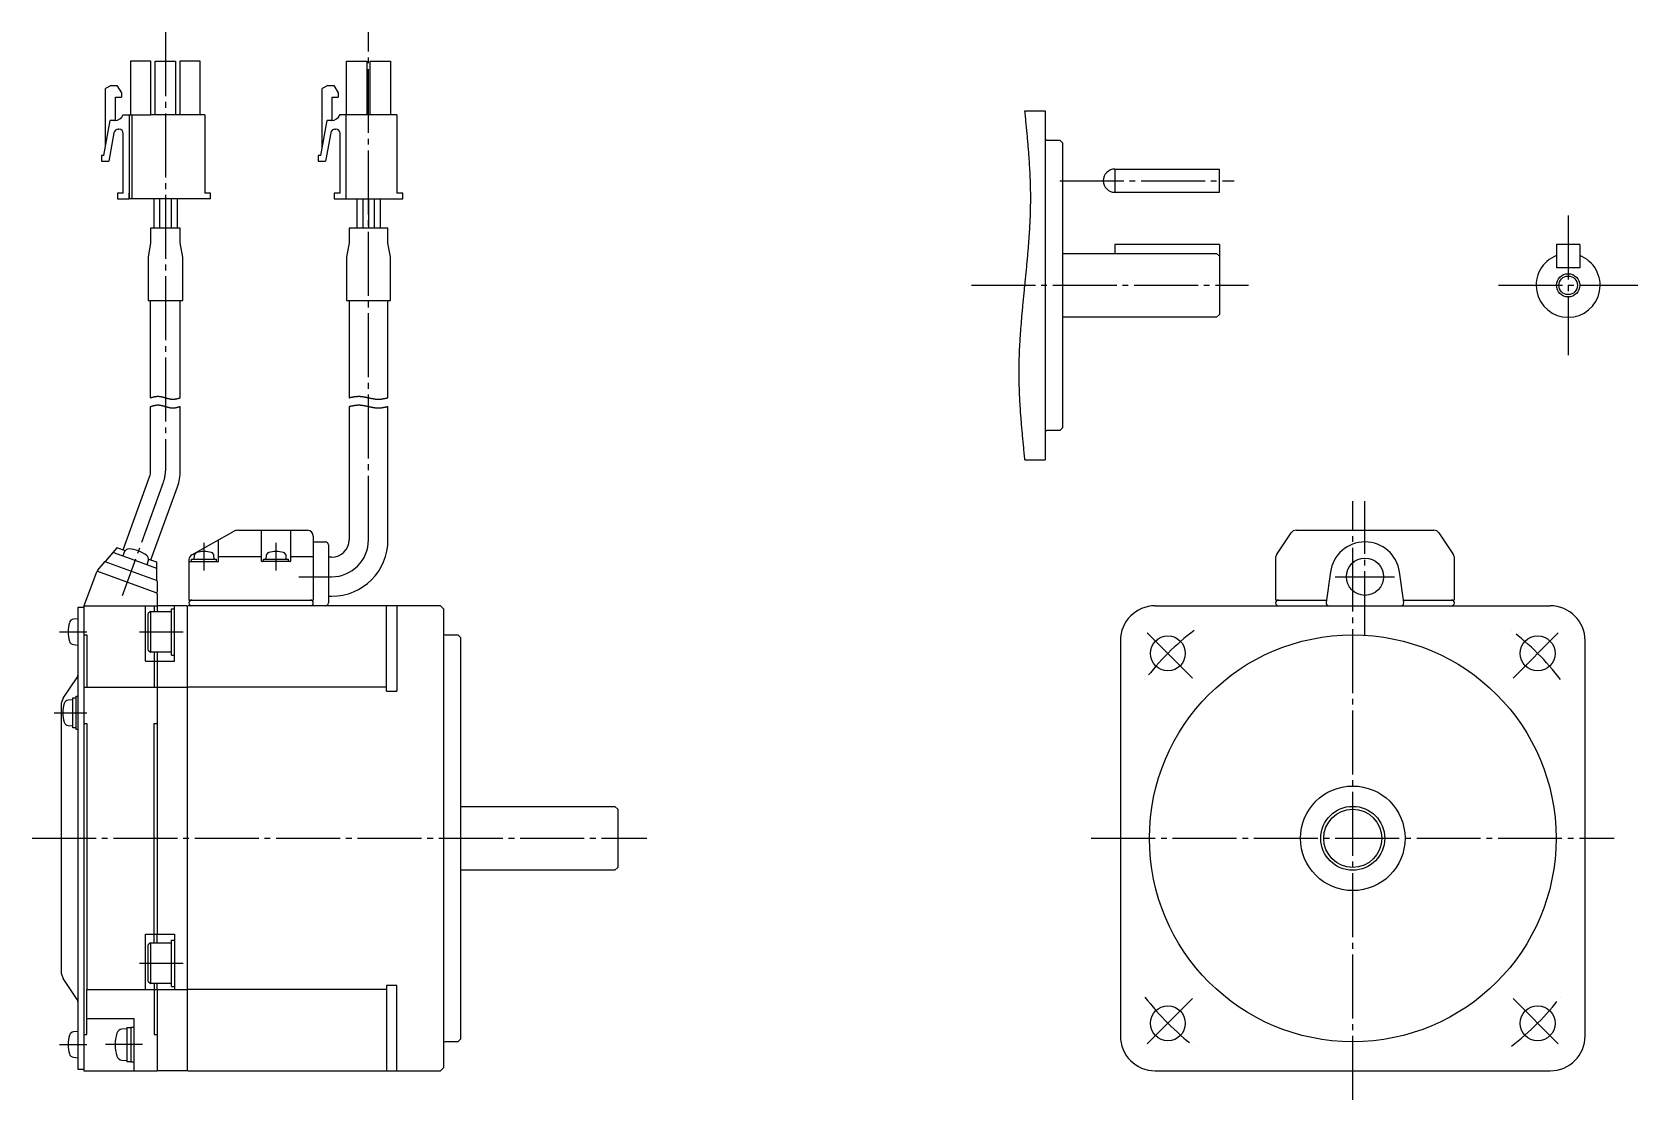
# Model space of a CAD drawing. Extents: x -232 to 226, y -175 to 119.
# Drawn here: x -50.3 to 226.1, y -65 to 118.7 of the extents above; entities that cross this region are included whole.
import ezdxf

# ---------------------------------------------------------------- set-up
doc = ezdxf.new("R2010")
doc.units = 0
doc.linetypes.add('DASH_CENTER', pattern=[14, 11, -1, 1, -1])
doc.layers.get('0').update_dxf_attribs({"linetype": 'CONTINUOUS'})

msp = doc.modelspace()

# ---------------------------------------------------------------- linework, layer by layer
at = {"color": 1, "linetype": 'DASH_CENTER'}
for p, q in [((-27.35, 118.7), (-27.35, 43.24)), ((7.6, 31.35), (7.6, 118.7)), ((126.57, 93.14), (156.57, 93.14)), ((214.07, 87.14), (214.07, 63.14)), ((111.37, 75.14), (159.07, 75.14)), ((202.07, 75.14), (226.07, 75.14)), ((-27.73, 41.21), (-34.82, 21.73)), ((177, -65), (177, 38)), ((179.1, 14.94), (179.1, 38)), ((-20.7, 26.1), (-20.7, 30.85)), ((-8.3, 26.1), (-8.3, 30.85)), ((-4.4, 25), (1.25, 25)), ((174, 25), (184.2, 25)), ((-45.6, 15.5), (-40.9, 15.5)), ((-31.8, 15.5), (-24.3, 15.5)), ((149.42, 7.58), (140.94, 16.06)), ((204.58, 7.58), (213.06, 16.06)), ((-46.5, 1.58), (-40.9, 1.58)), ((-50.3, -20), (55.5, -20)), ((132, -20), (222, -20)), ((-31.8, -41.5), (-24.3, -41.5)), ((149.42, -47.58), (140.94, -56.06)), ((204.58, -47.58), (213.06, -56.06)), ((-45.6, -55.5), (-40.9, -55.5)), ((-31.3, -55.5), (-37.68, -55.5))]:
    msp.add_line(p, q, dxfattribs=at)
at = {"color": 7, "linetype": 'CONTINUOUS'}
for p, q in [((-33.35, 113.7), (-33.35, 104.5)), ((-29.85, 113.7), (-33.35, 113.7)), ((-29.85, 104.5), (-29.85, 113.7)), ((-29.1, 113.7), (-25.6, 113.7)), ((-29.1, 104.5), (-29.1, 113.7)), ((-25.6, 113.7), (-25.6, 104.5)), ((-21.35, 113.7), (-24.85, 113.7)), ((-24.85, 113.7), (-24.85, 104.5)), ((-21.35, 104.5), (-21.35, 113.7)), ((3.82, 113.7), (7.32, 113.7)), ((3.82, 104.5), (3.82, 113.7)), ((7.32, 113.7), (7.32, 104.5)), ((7.87, 113.7), (11.37, 113.7)), ((7.87, 104.5), (7.87, 113.7)), ((11.37, 113.7), (11.37, 104.5)), ((-36.69, 109.5), (-37.69, 109)), ((-37.69, 98.88), (-37.69, 109)), ((-36.69, 109.5), (-35.69, 109.5)), ((-35.69, 109.5), (-34.94, 108.25)), ((-34.94, 108.25), (-34.94, 107.5)), ((0.62, 109.5), (-0.38, 109)), ((-0.38, 98.88), (-0.38, 109)), ((0.62, 109.5), (1.62, 109.5)), ((1.62, 109.5), (2.37, 108.25)), ((2.37, 108.25), (2.37, 107.5)), ((-35.94, 107.5), (-34.94, 107.5)), ((-35.94, 103.5), (-35.94, 107.5)), ((1.37, 103.5), (1.37, 107.5)), ((1.37, 107.5), (2.37, 107.5)), ((120.57, 105.14), (124.07, 105.14)), ((124.07, 105.14), (124.07, 45.14)), ((-37.94, 97.5), (-36.85, 103.5)), ((-36.1, 103.5), (-36.85, 103.5)), ((-34.6, 104.5), (-31.1, 104.5)), ((-33.6, 104.5), (-33.6, 90)), ((-33.1, 90), (-33.1, 104.5)), ((-31.1, 104.5), (-29.85, 104.5)), ((-29.1, 104.5), (-29.85, 104.5)), ((-25.6, 104.5), (-29.1, 104.5)), ((-20.6, 104.5), (-25.6, 104.5)), ((-20.6, 104.5), (-20.6, 91)), ((-0.63, 97.5), (0.46, 103.5)), ((1.2, 103.5), (0.46, 103.5)), ((12.5, 104.5), (2.7, 104.5)), ((3.7, 104.5), (3.7, 90)), ((12.5, 104.5), (12.5, 91)), ((-36.21, 101.38), (-37.1, 96.5)), ((-35.48, 102), (-35.35, 102)), ((-34.6, 91), (-34.6, 101.25)), ((1.09, 101.38), (0.2, 96.5)), ((1.83, 102), (1.95, 102)), ((2.7, 91), (2.7, 101.25)), ((124.37, 100.14), (126.57, 100.14)), ((126.57, 100.14), (127.07, 99.64)), ((127.07, 99.64), (127.07, 50.64)), ((-38.35, 97.5), (-38.35, 96.5)), ((-37.94, 97.5), (-38.35, 97.5)), ((-0.63, 97.5), (-1.05, 97.5)), ((-1.05, 97.5), (-1.05, 96.5)), ((-38.35, 96.5), (-37.1, 96.5)), ((-1.05, 96.5), (0.2, 96.5)), ((136.07, 95.14), (154.07, 95.14)), ((136.07, 95.14), (136.07, 91.14)), ((154.07, 91.14), (154.07, 95.14)), ((-34.6, 91), (-35.6, 91)), ((-35.6, 91), (-35.6, 90)), ((-35.6, 90), (-34.9, 90)), ((-34.9, 90), (-33.6, 90)), ((-33.6, 90), (-33.6, 91)), ((-19.6, 90), (-33.6, 90)), ((-33.6, 90), (-33.6, 90)), ((-29.35, 90), (-29.35, 85)), ((-28.35, 90), (-28.35, 85)), ((-27.35, 90), (-27.35, 85)), ((-26.35, 90), (-26.35, 85)), ((-25.35, 90), (-25.35, 85)), ((-19.6, 91), (-20.6, 91)), ((-19.6, 90), (-19.6, 91)), ((2.7, 91), (1.7, 91)), ((1.7, 91), (1.7, 90)), ((1.7, 90), (13.5, 90)), ((5.6, 90), (5.6, 85)), ((6.6, 90), (6.6, 85)), ((7.6, 90), (7.6, 85)), ((8.6, 90), (8.6, 85)), ((9.6, 90), (9.6, 85)), ((13.5, 91), (12.5, 91)), ((13.5, 90), (13.5, 91)), ((136.07, 91.14), (154.07, 91.14)), ((-29.9, 85), (-29.9, 82.43)), ((-24.8, 85), (-29.9, 85)), ((-24.8, 82.43), (-24.8, 85)), ((4.25, 85), (4.25, 82.43)), ((10.95, 85), (4.25, 85)), ((10.95, 82.43), (10.95, 85)), ((-29.9, 82.43), (-30.35, 80)), ((-24.35, 80), (-24.8, 82.43)), ((4.25, 82.43), (3.8, 80)), ((11.4, 80), (10.95, 82.43)), ((127.07, 80.64), (153.57, 80.64)), ((136.07, 82.14), (136.07, 80.64)), ((154.07, 82.14), (136.07, 82.14)), ((153.57, 80.64), (154.07, 80.14)), ((154.07, 82.14), (154.07, 70.14)), ((212.07, 82.14), (212.07, 78.14)), ((216.07, 82.14), (212.07, 82.14)), ((216.07, 82.14), (216.07, 78.14)), ((-30.35, 80), (-30.35, 72.5)), ((-24.35, 72.5), (-24.35, 80)), ((3.8, 80), (3.8, 72.5)), ((11.4, 72.5), (11.4, 80)), ((216.07, 78.14), (212.07, 78.14)), ((-30.35, 72.5), (-24.35, 72.5)), ((-29.9, 55.8), (-29.9, 72.5)), ((-24.8, 55.8), (-24.8, 72.5)), ((3.8, 72.5), (11.4, 72.5)), ((4.25, 72.5), (4.25, 55.8)), ((10.95, 55.8), (10.95, 72.5)), ((153.57, 69.64), (127.07, 69.64)), ((154.07, 70.14), (153.57, 69.64)), ((-29.9, 43.24), (-29.9, 54.3)), ((-24.8, 43.24), (-24.8, 54.3)), ((4.25, 54.3), (4.25, 31.35)), ((10.95, 31.35), (10.95, 54.3)), ((126.57, 50.14), (124.37, 50.14)), ((127.07, 50.64), (126.57, 50.14)), ((120.57, 45.14), (124.07, 45.14)), ((-34.65, 29.65), (-30.08, 42.21)), ((-29.86, 27.91), (-25.29, 40.47)), ((-22.79, 28.79), (-15.76, 32.74)), ((-18.2, 27.7), (-18.2, 31.37)), ((-14.78, 33), (-2.9, 33)), ((-10.8, 27.7), (-10.8, 33)), ((-5.8, 33), (-5.8, 27.7)), ((-1.9, 32), (-1.9, 21)), ((-1.8, 31), (0.2, 31)), ((0.7, 30.5), (0.7, 20.5)), ((163.87, 28.75), (166.4, 32.56)), ((167.24, 33), (190.97, 33)), ((191.8, 32.56), (194.33, 28.75)), ((-36.42, 29.16), (-37.66, 27.69)), ((-35.73, 29.97), (-36.42, 29.16)), ((-36.31, 29.19), (-32.6, 27.84)), ((-35.62, 30), (-34.26, 29.51)), ((-34.38, 29.32), (-34.71, 28.61)), ((-32.6, 27.84), (-28.89, 26.49)), ((-30.49, 27.07), (-30.28, 27.83)), ((-30.26, 28.05), (-28.89, 27.56)), ((-23.3, 27.92), (-23.3, 21)), ((-22.85, 28.05), (-18.55, 28.05)), ((-22.85, 27.6), (-22.85, 28.05)), ((-22.4, 28.64), (-22.45, 28.05)), ((-18.95, 28.05), (-19, 28.64)), ((-18.55, 27.6), (-18.55, 28.05)), ((-18.2, 28.5), (-10.8, 28.5)), ((-10.45, 27.6), (-10.45, 28.05)), ((-10.45, 28.05), (-6.15, 28.05)), ((-10, 28.64), (-10.05, 28.05)), ((-6.55, 28.05), (-6.6, 28.64)), ((-6.15, 27.6), (-6.15, 28.05)), ((-5.8, 28.5), (-1.9, 28.5)), ((1.25, 28.35), (0.7, 28.35)), ((163.7, 28.2), (163.7, 27.6)), ((194.5, 27.6), (194.5, 28.2)), ((-39.2, 25.77), (-41.4, 20)), ((-39.04, 26.07), (-37.81, 27.54)), ((-28.93, 22.25), (-39, 25.91)), ((-28.87, 24.35), (-37.7, 27.57)), ((-28.83, 26.4), (-28.83, 27.46)), ((-28.82, 24.48), (-28.83, 26.4)), ((-23.3, 27.6), (-18.3, 27.6)), ((-5.9, 27.6), (-10.7, 27.6)), ((163.7, 27.6), (163.7, 21.1)), ((173.16, 25.82), (172.43, 20.57)), ((185.77, 20.57), (185.04, 25.82)), ((194.5, 21.1), (194.5, 27.6)), ((-28.8, 24.26), (-28.8, 22.34)), ((-42.4, 19.75), (-41.4, 19.75)), ((-42.4, -20), (-42.4, 19.75)), ((-41.4, 20), (-28.8, 20)), ((-41.4, 20), (-41.4, -60)), ((-30.8, 10.5), (-30.8, 20)), ((-29.3, 20), (-29.3, 19)), ((-28.8, 22.06), (-28.8, 19)), ((-23.7, 20), (-28.8, 20)), ((-26.3, 11.5), (-26.3, 19.5)), ((-26.3, 19.5), (-25.8, 19.5)), ((-25.8, 10.5), (-25.8, 20)), ((-23.7, 20), (-23.6, 19.9)), ((-23.6, 19.9), (-23.5, 20)), ((-23.6, 19.9), (-23.6, -59.9)), ((20, 20), (-23.5, 20)), ((-23.3, 21), (-1.9, 21)), ((0.7, 21.65), (1.25, 21.65)), ((10.7, 5.32), (10.7, 20)), ((12.5, 20), (12.5, 5.32)), ((20.5, 19.5), (20, 20)), ((20.5, 19.5), (20.5, -59.5)), ((143, 20), (211, 20)), ((163.8, 21), (172.49, 21)), ((185.71, 21), (194.4, 21)), ((-42.4, 17.75), (-43.18, 17.68)), ((-29.95, 19), (-30.3, 18.65)), ((-30.3, 12.35), (-30.3, 18.65)), ((-29.95, 19), (-29.95, 12)), ((-29.95, 19), (-26.3, 19)), ((-41.4, 15), (-40.9, 15)), ((-40.9, 15), (-40.9, 6)), ((20.8, 15), (23, 15)), ((23, 15), (23.5, 14.5)), ((23.5, -20), (23.5, 14.5)), ((137, 14), (137, -54)), ((217, -54), (217, 14)), ((-43.18, 13.32), (-42.4, 13.25)), ((-30.3, 12.35), (-29.95, 12)), ((-26.3, 12), (-29.95, 12)), ((-29.3, 12), (-29.3, 6)), ((-28.8, 12), (-28.8, -36.5)), ((-26.3, 11.5), (-25.8, 11.5)), ((-30.8, 10.5), (-25.8, 10.5)), ((-44.93, 4.09), (-42.57, 7.65)), ((-41.4, 6), (-28.8, 6)), ((-28.8, 6), (-23.6, 6)), ((10.7, 6), (-23.6, 6)), ((-45.3, 2.88), (-45.3, -20)), ((-43.3, 3.83), (-44.08, 3.77)), ((-43.3, -1.02), (-43.3, 4.18)), ((-43.3, 4.18), (-42.7, 4.18)), ((-42.7, -1.27), (-42.7, 4.43)), ((-42.7, 4.43), (-42.4, 4.43)), ((10.7, 5.32), (12.5, 5.32)), ((-44.08, -0.6), (-43.3, -0.67)), ((-42.7, -1.02), (-43.3, -1.02)), ((-42.4, -1.27), (-42.7, -1.27)), ((-41.4, -0.25), (-40.9, -0.25)), ((-40.9, -0.25), (-40.9, -46)), ((-29.3, -38), (-29.3, -0.25)), ((-29.3, -0.25), (-28.8, -0.25)), ((23.5, -14.5), (50, -14.5)), ((50, -14.5), (50.5, -15)), ((50.5, -15), (50.5, -25)), ((-45.3, -20), (-45.3, -42.88)), ((-42.4, -59.75), (-42.4, -20)), ((23.5, -54.5), (23.5, -20)), ((50, -25.5), (23.5, -25.5)), ((50.5, -25), (50, -25.5)), ((-30.8, -36.5), (-28.8, -36.5)), ((-30.8, -46), (-30.8, -36.5)), ((-29.95, -38), (-30.3, -38.35)), ((-30.3, -44.65), (-30.3, -38.35)), ((-29.95, -38), (-29.95, -45)), ((-29.95, -38), (-26.3, -38)), ((-28.8, -38), (-28.8, -36.5)), ((-28.8, -36.5), (-25.8, -36.5)), ((-26.3, -37.5), (-25.8, -37.5)), ((-26.3, -45.5), (-26.3, -37.5)), ((-25.8, -36.5), (-25.8, -46)), ((-42.57, -47.71), (-44.93, -44.09)), ((-40.9, -46), (-28.8, -46)), ((-40.9, -53.75), (-40.9, -46)), ((-30.3, -44.65), (-29.95, -45)), ((-26.3, -45), (-29.95, -45)), ((-29.3, -45), (-29.3, -53.75)), ((-28.8, -46), (-28.8, -45)), ((-28.8, -46), (-28.8, -60)), ((-28.8, -46), (-23.6, -46)), ((-26.3, -45.5), (-25.8, -45.5)), ((10.7, -46), (-23.6, -46)), ((10.7, -45.32), (10.7, -60)), ((12.5, -45.32), (10.7, -45.32)), ((12.5, -60), (12.5, -45.32)), ((-40.9, -51), (-32.8, -51)), ((-33.3, -52.5), (-33.3, -58.5)), ((-33.3, -52.5), (-32.8, -52.5)), ((-32.8, -51), (-32.8, -60)), ((-42.4, -53.25), (-43.18, -53.32)), ((-41.4, -53.75), (-40.9, -53.75)), ((-34, -52.75), (-34.85, -52.82)), ((-34, -52.55), (-33.3, -52.55)), ((-34, -52.55), (-34, -58.45)), ((-29.3, -53.75), (-28.8, -53.75)), ((23, -55), (20.8, -55)), ((23.5, -54.5), (23, -55)), ((-43.18, -57.68), (-42.4, -57.75)), ((-41.4, -59.75), (-42.4, -59.75)), ((-41.4, -60), (-28.8, -60)), ((-34.85, -58.18), (-34, -58.25)), ((-33.3, -58.45), (-34, -58.45)), ((-32.8, -58.5), (-33.3, -58.5)), ((-23.7, -60), (-28.8, -60)), ((-23.6, -59.9), (-23.7, -60)), ((-23.5, -60), (-23.6, -59.9)), ((-23.5, -60), (20, -60)), ((20, -60), (20.5, -59.5)), ((143, -60), (211, -60))]:
    msp.add_line(p, q, dxfattribs=at)
at = {"color": 2}
for points in [[(120.57, 45.14, 0), (120.55, 45.41, 0), (120.52, 45.67, 0), (120.49, 45.94, 0), (120.47, 46.21, 0), (120.44, 46.48, 0), (120.41, 46.75, 0), (120.39, 47.02, 0), (120.36, 47.29, 0), (120.33, 47.56, 0), (120.31, 47.83, 0), (120.28, 48.1, 0), (120.25, 48.37, 0), (120.23, 48.63, 0), (120.2, 48.9, 0), (120.18, 49.17, 0), (120.15, 49.44, 0), (120.13, 49.71, 0), (120.11, 49.98, 0), (120.08, 50.25, 0), (120.06, 50.52, 0), (120.03, 50.79, 0), (120.01, 51.06, 0), (119.99, 51.33, 0), (119.97, 51.59, 0), (119.95, 51.86, 0), (119.92, 52.13, 0), (119.9, 52.4, 0), (119.88, 52.67, 0), (119.86, 52.94, 0), (119.84, 53.21, 0), (119.83, 53.48, 0), (119.81, 53.75, 0), (119.79, 54.02, 0), (119.77, 54.28, 0), (119.75, 54.55, 0), (119.74, 54.82, 0), (119.72, 55.09, 0), (119.71, 55.36, 0), (119.69, 55.63, 0), (119.68, 55.9, 0), (119.67, 56.17, 0), (119.66, 56.44, 0), (119.65, 56.71, 0), (119.64, 56.98, 0), (119.62, 57.24, 0), (119.62, 57.51, 0), (119.61, 57.78, 0), (119.6, 58.05, 0), (119.59, 58.32, 0), (119.59, 58.59, 0), (119.58, 58.86, 0), (119.58, 59.13, 0), (119.58, 59.4, 0), (119.58, 59.67, 0), (119.57, 59.94, 0), (119.57, 60.2, 0), (119.57, 60.47, 0), (119.58, 60.74, 0), (119.58, 61.01, 0), (119.58, 61.28, 0), (119.59, 61.55, 0), (119.59, 61.82, 0), (119.6, 62.09, 0), (119.6, 62.36, 0), (119.61, 62.63, 0), (119.62, 62.89, 0), (119.63, 63.16, 0), (119.64, 63.43, 0), (119.65, 63.7, 0), (119.66, 63.97, 0), (119.67, 64.24, 0), (119.69, 64.51, 0), (119.7, 64.78, 0), (119.72, 65.05, 0), (119.73, 65.32, 0), (119.75, 65.59, 0), (119.76, 65.85, 0), (119.78, 66.12, 0), (119.8, 66.39, 0), (119.82, 66.66, 0), (119.83, 66.93, 0), (119.85, 67.2, 0), (119.87, 67.47, 0), (119.89, 67.74, 0), (119.91, 68.01, 0), (119.94, 68.28, 0), (119.96, 68.54, 0), (119.98, 68.81, 0), (120, 69.08, 0), (120.02, 69.35, 0), (120.05, 69.62, 0), (120.07, 69.89, 0), (120.09, 70.16, 0), (120.12, 70.43, 0), (120.14, 70.7, 0), (120.17, 70.97, 0), (120.19, 71.24, 0), (120.22, 71.5, 0), (120.24, 71.77, 0), (120.27, 72.04, 0), (120.29, 72.31, 0), (120.32, 72.58, 0), (120.35, 72.85, 0), (120.37, 73.12, 0), (120.4, 73.39, 0), (120.43, 73.66, 0), (120.45, 73.93, 0), (120.48, 74.2, 0), (120.51, 74.46, 0), (120.53, 74.73, 0), (120.56, 75, 0), (120.59, 75.27, 0), (120.61, 75.54, 0), (120.64, 75.81, 0), (120.67, 76.08, 0), (120.69, 76.35, 0), (120.72, 76.62, 0), (120.75, 76.89, 0), (120.77, 77.15, 0), (120.8, 77.42, 0), (120.83, 77.69, 0), (120.85, 77.96, 0), (120.88, 78.23, 0), (120.9, 78.5, 0), (120.93, 78.77, 0), (120.95, 79.04, 0), (120.98, 79.31, 0), (121, 79.58, 0), (121.03, 79.85, 0), (121.05, 80.11, 0), (121.08, 80.38, 0), (121.1, 80.65, 0), (121.12, 80.92, 0), (121.15, 81.19, 0), (121.17, 81.46, 0), (121.19, 81.73, 0), (121.21, 82, 0), (121.23, 82.27, 0), (121.25, 82.54, 0), (121.27, 82.81, 0), (121.29, 83.07, 0), (121.31, 83.34, 0), (121.33, 83.61, 0), (121.35, 83.88, 0), (121.37, 84.15, 0), (121.38, 84.42, 0), (121.4, 84.69, 0), (121.42, 84.96, 0), (121.43, 85.23, 0), (121.44, 85.5, 0), (121.46, 85.76, 0), (121.47, 86.03, 0), (121.48, 86.3, 0), (121.5, 86.57, 0), (121.51, 86.84, 0), (121.52, 87.11, 0), (121.53, 87.38, 0), (121.53, 87.65, 0), (121.54, 87.92, 0), (121.55, 88.19, 0), (121.56, 88.46, 0), (121.56, 88.72, 0), (121.56, 88.99, 0), (121.57, 89.26, 0), (121.57, 89.53, 0), (121.57, 89.8, 0), (121.57, 90.07, 0), (121.57, 90.34, 0), (121.57, 90.61, 0), (121.57, 90.88, 0), (121.57, 91.15, 0), (121.56, 91.41, 0), (121.56, 91.68, 0), (121.55, 91.95, 0), (121.55, 92.22, 0), (121.54, 92.49, 0), (121.53, 92.76, 0), (121.52, 93.03, 0), (121.51, 93.3, 0), (121.5, 93.57, 0), (121.49, 93.84, 0), (121.48, 94.11, 0), (121.47, 94.37, 0), (121.45, 94.64, 0), (121.44, 94.91, 0), (121.42, 95.18, 0), (121.41, 95.45, 0), (121.39, 95.72, 0), (121.38, 95.99, 0), (121.36, 96.26, 0), (121.34, 96.53, 0), (121.32, 96.8, 0), (121.3, 97.07, 0), (121.28, 97.33, 0), (121.26, 97.6, 0), (121.24, 97.87, 0), (121.22, 98.14, 0), (121.2, 98.41, 0), (121.18, 98.68, 0), (121.16, 98.95, 0), (121.13, 99.22, 0), (121.11, 99.49, 0), (121.09, 99.76, 0), (121.06, 100.03, 0), (121.04, 100.29, 0), (121.02, 100.56, 0), (120.99, 100.83, 0), (120.97, 101.1, 0), (120.94, 101.37, 0), (120.92, 101.64, 0), (120.89, 101.91, 0), (120.86, 102.18, 0), (120.84, 102.45, 0), (120.81, 102.72, 0), (120.79, 102.98, 0), (120.76, 103.25, 0), (120.73, 103.52, 0), (120.71, 103.79, 0), (120.68, 104.06, 0), (120.65, 104.33, 0), (120.63, 104.6, 0), (120.6, 104.87, 0), (120.57, 105.14, 0)], [(-29.9, 55.8, 0), (-29.88, 55.81, 0), (-29.86, 55.81, 0), (-29.83, 55.82, 0), (-29.81, 55.83, 0), (-29.79, 55.83, 0), (-29.77, 55.84, 0), (-29.74, 55.85, 0), (-29.72, 55.85, 0), (-29.7, 55.86, 0), (-29.67, 55.87, 0), (-29.65, 55.87, 0), (-29.63, 55.88, 0), (-29.61, 55.89, 0), (-29.58, 55.89, 0), (-29.56, 55.9, 0), (-29.54, 55.91, 0), (-29.51, 55.91, 0), (-29.49, 55.92, 0), (-29.47, 55.92, 0), (-29.45, 55.93, 0), (-29.42, 55.94, 0), (-29.4, 55.94, 0), (-29.38, 55.95, 0), (-29.35, 55.95, 0), (-29.33, 55.96, 0), (-29.31, 55.96, 0), (-29.29, 55.97, 0), (-29.26, 55.98, 0), (-29.24, 55.98, 0), (-29.22, 55.98, 0), (-29.19, 55.99, 0), (-29.17, 55.99, 0), (-29.15, 56, 0), (-29.13, 56, 0), (-29.1, 56.01, 0), (-29.08, 56.01, 0), (-29.06, 56.01, 0), (-29.03, 56.02, 0), (-29.01, 56.02, 0), (-28.99, 56.03, 0), (-28.97, 56.03, 0), (-28.94, 56.03, 0), (-28.92, 56.03, 0), (-28.9, 56.04, 0), (-28.87, 56.04, 0), (-28.85, 56.04, 0), (-28.83, 56.04, 0), (-28.81, 56.04, 0), (-28.78, 56.05, 0), (-28.76, 56.05, 0), (-28.74, 56.05, 0), (-28.71, 56.05, 0), (-28.69, 56.05, 0), (-28.67, 56.05, 0), (-28.65, 56.05, 0), (-28.62, 56.05, 0), (-28.6, 56.05, 0), (-28.58, 56.05, 0), (-28.55, 56.05, 0), (-28.53, 56.05, 0), (-28.51, 56.05, 0), (-28.49, 56.05, 0), (-28.46, 56.04, 0), (-28.44, 56.04, 0), (-28.42, 56.04, 0), (-28.39, 56.04, 0), (-28.37, 56.03, 0), (-28.35, 56.03, 0), (-28.33, 56.03, 0), (-28.3, 56.03, 0), (-28.28, 56.02, 0), (-28.26, 56.02, 0), (-28.23, 56.02, 0), (-28.21, 56.01, 0), (-28.19, 56.01, 0), (-28.17, 56.01, 0), (-28.14, 56, 0), (-28.12, 56, 0), (-28.1, 55.99, 0), (-28.07, 55.99, 0), (-28.05, 55.98, 0), (-28.03, 55.98, 0), (-28.01, 55.97, 0), (-27.98, 55.97, 0), (-27.96, 55.96, 0), (-27.94, 55.96, 0), (-27.91, 55.95, 0), (-27.89, 55.95, 0), (-27.87, 55.94, 0), (-27.84, 55.94, 0), (-27.82, 55.93, 0), (-27.8, 55.92, 0), (-27.78, 55.92, 0), (-27.75, 55.91, 0), (-27.73, 55.91, 0), (-27.71, 55.9, 0), (-27.68, 55.89, 0), (-27.66, 55.89, 0), (-27.64, 55.88, 0), (-27.62, 55.88, 0), (-27.59, 55.87, 0), (-27.57, 55.86, 0), (-27.55, 55.86, 0), (-27.52, 55.85, 0), (-27.5, 55.84, 0), (-27.48, 55.84, 0), (-27.46, 55.83, 0), (-27.43, 55.82, 0), (-27.41, 55.82, 0), (-27.39, 55.81, 0), (-27.36, 55.8, 0), (-27.34, 55.8, 0), (-27.32, 55.79, 0), (-27.29, 55.78, 0), (-27.27, 55.78, 0), (-27.25, 55.77, 0), (-27.23, 55.76, 0), (-27.2, 55.76, 0), (-27.18, 55.75, 0), (-27.16, 55.74, 0), (-27.13, 55.74, 0), (-27.11, 55.73, 0), (-27.09, 55.72, 0), (-27.07, 55.72, 0), (-27.04, 55.71, 0), (-27.02, 55.71, 0), (-27, 55.7, 0), (-26.97, 55.69, 0), (-26.95, 55.69, 0), (-26.93, 55.68, 0), (-26.9, 55.68, 0), (-26.88, 55.67, 0), (-26.86, 55.66, 0), (-26.84, 55.66, 0), (-26.81, 55.65, 0), (-26.79, 55.65, 0), (-26.77, 55.64, 0), (-26.74, 55.64, 0), (-26.72, 55.63, 0), (-26.7, 55.63, 0), (-26.68, 55.62, 0), (-26.65, 55.62, 0), (-26.63, 55.61, 0), (-26.61, 55.61, 0), (-26.58, 55.6, 0), (-26.56, 55.6, 0), (-26.54, 55.6, 0), (-26.52, 55.59, 0), (-26.49, 55.59, 0), (-26.47, 55.58, 0), (-26.45, 55.58, 0), (-26.42, 55.58, 0), (-26.4, 55.57, 0), (-26.38, 55.57, 0), (-26.36, 55.57, 0), (-26.33, 55.57, 0), (-26.31, 55.56, 0), (-26.29, 55.56, 0), (-26.26, 55.56, 0), (-26.24, 55.56, 0), (-26.22, 55.56, 0), (-26.19, 55.55, 0), (-26.17, 55.55, 0), (-26.15, 55.55, 0), (-26.13, 55.55, 0), (-26.1, 55.55, 0), (-26.08, 55.55, 0), (-26.06, 55.55, 0), (-26.03, 55.55, 0), (-26.01, 55.55, 0), (-25.99, 55.55, 0), (-25.97, 55.55, 0), (-25.94, 55.55, 0), (-25.92, 55.55, 0), (-25.9, 55.56, 0), (-25.87, 55.56, 0), (-25.85, 55.56, 0), (-25.83, 55.56, 0), (-25.81, 55.56, 0), (-25.78, 55.57, 0), (-25.76, 55.57, 0), (-25.74, 55.57, 0), (-25.71, 55.58, 0), (-25.69, 55.58, 0), (-25.67, 55.58, 0), (-25.65, 55.59, 0), (-25.62, 55.59, 0), (-25.6, 55.59, 0), (-25.58, 55.6, 0), (-25.55, 55.6, 0), (-25.53, 55.61, 0), (-25.51, 55.61, 0), (-25.49, 55.62, 0), (-25.46, 55.62, 0), (-25.44, 55.63, 0), (-25.42, 55.63, 0), (-25.4, 55.64, 0), (-25.37, 55.64, 0), (-25.35, 55.65, 0), (-25.33, 55.65, 0), (-25.3, 55.66, 0), (-25.28, 55.66, 0), (-25.26, 55.67, 0), (-25.24, 55.68, 0), (-25.21, 55.68, 0), (-25.19, 55.69, 0), (-25.17, 55.69, 0), (-25.14, 55.7, 0), (-25.12, 55.71, 0), (-25.1, 55.71, 0), (-25.08, 55.72, 0), (-25.05, 55.73, 0), (-25.03, 55.73, 0), (-25.01, 55.74, 0), (-24.98, 55.75, 0), (-24.96, 55.75, 0), (-24.94, 55.76, 0), (-24.92, 55.77, 0), (-24.89, 55.77, 0), (-24.87, 55.78, 0), (-24.85, 55.79, 0), (-24.82, 55.79, 0), (-24.8, 55.8, 0)], [(4.25, 55.8, 0), (4.28, 55.81, 0), (4.31, 55.81, 0), (4.34, 55.82, 0), (4.37, 55.83, 0), (4.4, 55.83, 0), (4.43, 55.84, 0), (4.46, 55.85, 0), (4.49, 55.85, 0), (4.52, 55.86, 0), (4.55, 55.87, 0), (4.58, 55.87, 0), (4.61, 55.88, 0), (4.64, 55.89, 0), (4.67, 55.89, 0), (4.7, 55.9, 0), (4.73, 55.9, 0), (4.76, 55.91, 0), (4.79, 55.92, 0), (4.82, 55.92, 0), (4.85, 55.93, 0), (4.88, 55.93, 0), (4.91, 55.94, 0), (4.94, 55.95, 0), (4.97, 55.95, 0), (5, 55.96, 0), (5.03, 55.96, 0), (5.06, 55.97, 0), (5.09, 55.97, 0), (5.12, 55.98, 0), (5.15, 55.98, 0), (5.18, 55.99, 0), (5.21, 55.99, 0), (5.24, 56, 0), (5.27, 56, 0), (5.3, 56, 0), (5.33, 56.01, 0), (5.36, 56.01, 0), (5.39, 56.02, 0), (5.42, 56.02, 0), (5.45, 56.02, 0), (5.48, 56.03, 0), (5.51, 56.03, 0), (5.54, 56.03, 0), (5.57, 56.03, 0), (5.6, 56.04, 0), (5.63, 56.04, 0), (5.66, 56.04, 0), (5.69, 56.04, 0), (5.72, 56.04, 0), (5.75, 56.05, 0), (5.78, 56.05, 0), (5.81, 56.05, 0), (5.84, 56.05, 0), (5.87, 56.05, 0), (5.9, 56.05, 0), (5.93, 56.05, 0), (5.96, 56.05, 0), (5.99, 56.05, 0), (6.02, 56.05, 0), (6.05, 56.05, 0), (6.08, 56.05, 0), (6.11, 56.05, 0), (6.14, 56.04, 0), (6.17, 56.04, 0), (6.2, 56.04, 0), (6.23, 56.04, 0), (6.26, 56.04, 0), (6.29, 56.03, 0), (6.32, 56.03, 0), (6.35, 56.03, 0), (6.38, 56.02, 0), (6.41, 56.02, 0), (6.44, 56.02, 0), (6.47, 56.01, 0), (6.5, 56.01, 0), (6.53, 56.01, 0), (6.56, 56, 0), (6.59, 56, 0), (6.62, 55.99, 0), (6.65, 55.99, 0), (6.68, 55.98, 0), (6.71, 55.98, 0), (6.74, 55.98, 0), (6.77, 55.97, 0), (6.8, 55.97, 0), (6.83, 55.96, 0), (6.86, 55.95, 0), (6.89, 55.95, 0), (6.92, 55.94, 0), (6.95, 55.94, 0), (6.98, 55.93, 0), (7.01, 55.93, 0), (7.04, 55.92, 0), (7.07, 55.91, 0), (7.1, 55.91, 0), (7.13, 55.9, 0), (7.16, 55.9, 0), (7.19, 55.89, 0), (7.22, 55.88, 0), (7.25, 55.88, 0), (7.28, 55.87, 0), (7.31, 55.86, 0), (7.34, 55.86, 0), (7.37, 55.85, 0), (7.41, 55.84, 0), (7.44, 55.84, 0), (7.47, 55.83, 0), (7.5, 55.82, 0), (7.53, 55.82, 0), (7.56, 55.81, 0), (7.59, 55.8, 0), (7.62, 55.8, 0), (7.65, 55.79, 0), (7.68, 55.78, 0), (7.71, 55.78, 0), (7.74, 55.77, 0), (7.77, 55.76, 0), (7.8, 55.76, 0), (7.83, 55.75, 0), (7.86, 55.74, 0), (7.89, 55.74, 0), (7.92, 55.73, 0), (7.95, 55.72, 0), (7.98, 55.72, 0), (8.01, 55.71, 0), (8.04, 55.7, 0), (8.07, 55.7, 0), (8.1, 55.69, 0), (8.13, 55.69, 0), (8.16, 55.68, 0), (8.19, 55.67, 0), (8.22, 55.67, 0), (8.25, 55.66, 0), (8.28, 55.66, 0), (8.31, 55.65, 0), (8.34, 55.65, 0), (8.37, 55.64, 0), (8.4, 55.64, 0), (8.43, 55.63, 0), (8.46, 55.63, 0), (8.49, 55.62, 0), (8.52, 55.62, 0), (8.55, 55.61, 0), (8.58, 55.61, 0), (8.61, 55.6, 0), (8.64, 55.6, 0), (8.67, 55.59, 0), (8.7, 55.59, 0), (8.73, 55.59, 0), (8.76, 55.58, 0), (8.79, 55.58, 0), (8.82, 55.58, 0), (8.85, 55.57, 0), (8.88, 55.57, 0), (8.91, 55.57, 0), (8.94, 55.56, 0), (8.97, 55.56, 0), (9, 55.56, 0), (9.03, 55.56, 0), (9.06, 55.56, 0), (9.09, 55.55, 0), (9.12, 55.55, 0), (9.15, 55.55, 0), (9.18, 55.55, 0), (9.21, 55.55, 0), (9.24, 55.55, 0), (9.27, 55.55, 0), (9.3, 55.55, 0), (9.33, 55.55, 0), (9.36, 55.55, 0), (9.39, 55.55, 0), (9.42, 55.55, 0), (9.45, 55.55, 0), (9.48, 55.56, 0), (9.51, 55.56, 0), (9.54, 55.56, 0), (9.57, 55.56, 0), (9.6, 55.56, 0), (9.63, 55.57, 0), (9.66, 55.57, 0), (9.69, 55.57, 0), (9.72, 55.57, 0), (9.75, 55.58, 0), (9.78, 55.58, 0), (9.81, 55.58, 0), (9.84, 55.59, 0), (9.87, 55.59, 0), (9.9, 55.6, 0), (9.93, 55.6, 0), (9.96, 55.6, 0), (9.99, 55.61, 0), (10.02, 55.61, 0), (10.05, 55.62, 0), (10.08, 55.62, 0), (10.11, 55.63, 0), (10.14, 55.63, 0), (10.17, 55.64, 0), (10.2, 55.64, 0), (10.23, 55.65, 0), (10.26, 55.65, 0), (10.29, 55.66, 0), (10.32, 55.67, 0), (10.35, 55.67, 0), (10.38, 55.68, 0), (10.41, 55.68, 0), (10.44, 55.69, 0), (10.47, 55.7, 0), (10.5, 55.7, 0), (10.53, 55.71, 0), (10.56, 55.71, 0), (10.59, 55.72, 0), (10.62, 55.73, 0), (10.65, 55.73, 0), (10.68, 55.74, 0), (10.71, 55.75, 0), (10.74, 55.75, 0), (10.77, 55.76, 0), (10.8, 55.77, 0), (10.83, 55.77, 0), (10.86, 55.78, 0), (10.89, 55.79, 0), (10.92, 55.79, 0), (10.95, 55.8, 0)], [(-29.9, 54.3, 0), (-29.88, 54.31, 0), (-29.86, 54.31, 0), (-29.83, 54.32, 0), (-29.81, 54.33, 0), (-29.79, 54.33, 0), (-29.77, 54.34, 0), (-29.74, 54.35, 0), (-29.72, 54.35, 0), (-29.7, 54.36, 0), (-29.67, 54.37, 0), (-29.65, 54.37, 0), (-29.63, 54.38, 0), (-29.61, 54.39, 0), (-29.58, 54.39, 0), (-29.56, 54.4, 0), (-29.54, 54.41, 0), (-29.51, 54.41, 0), (-29.49, 54.42, 0), (-29.47, 54.42, 0), (-29.45, 54.43, 0), (-29.42, 54.44, 0), (-29.4, 54.44, 0), (-29.38, 54.45, 0), (-29.35, 54.45, 0), (-29.33, 54.46, 0), (-29.31, 54.46, 0), (-29.29, 54.47, 0), (-29.26, 54.48, 0), (-29.24, 54.48, 0), (-29.22, 54.48, 0), (-29.19, 54.49, 0), (-29.17, 54.49, 0), (-29.15, 54.5, 0), (-29.13, 54.5, 0), (-29.1, 54.51, 0), (-29.08, 54.51, 0), (-29.06, 54.51, 0), (-29.03, 54.52, 0), (-29.01, 54.52, 0), (-28.99, 54.53, 0), (-28.97, 54.53, 0), (-28.94, 54.53, 0), (-28.92, 54.53, 0), (-28.9, 54.54, 0), (-28.87, 54.54, 0), (-28.85, 54.54, 0), (-28.83, 54.54, 0), (-28.81, 54.54, 0), (-28.78, 54.55, 0), (-28.76, 54.55, 0), (-28.74, 54.55, 0), (-28.71, 54.55, 0), (-28.69, 54.55, 0), (-28.67, 54.55, 0), (-28.65, 54.55, 0), (-28.62, 54.55, 0), (-28.6, 54.55, 0), (-28.58, 54.55, 0), (-28.55, 54.55, 0), (-28.53, 54.55, 0), (-28.51, 54.55, 0), (-28.49, 54.55, 0), (-28.46, 54.54, 0), (-28.44, 54.54, 0), (-28.42, 54.54, 0), (-28.39, 54.54, 0), (-28.37, 54.53, 0), (-28.35, 54.53, 0), (-28.33, 54.53, 0), (-28.3, 54.53, 0), (-28.28, 54.52, 0), (-28.26, 54.52, 0), (-28.23, 54.52, 0), (-28.21, 54.51, 0), (-28.19, 54.51, 0), (-28.17, 54.51, 0), (-28.14, 54.5, 0), (-28.12, 54.5, 0), (-28.1, 54.49, 0), (-28.07, 54.49, 0), (-28.05, 54.48, 0), (-28.03, 54.48, 0), (-28.01, 54.47, 0), (-27.98, 54.47, 0), (-27.96, 54.46, 0), (-27.94, 54.46, 0), (-27.91, 54.45, 0), (-27.89, 54.45, 0), (-27.87, 54.44, 0), (-27.84, 54.44, 0), (-27.82, 54.43, 0), (-27.8, 54.42, 0), (-27.78, 54.42, 0), (-27.75, 54.41, 0), (-27.73, 54.41, 0), (-27.71, 54.4, 0), (-27.68, 54.39, 0), (-27.66, 54.39, 0), (-27.64, 54.38, 0), (-27.62, 54.38, 0), (-27.59, 54.37, 0), (-27.57, 54.36, 0), (-27.55, 54.36, 0), (-27.52, 54.35, 0), (-27.5, 54.34, 0), (-27.48, 54.34, 0), (-27.46, 54.33, 0), (-27.43, 54.32, 0), (-27.41, 54.32, 0), (-27.39, 54.31, 0), (-27.36, 54.3, 0), (-27.34, 54.3, 0), (-27.32, 54.29, 0), (-27.29, 54.28, 0), (-27.27, 54.28, 0), (-27.25, 54.27, 0), (-27.23, 54.26, 0), (-27.2, 54.26, 0), (-27.18, 54.25, 0), (-27.16, 54.24, 0), (-27.13, 54.24, 0), (-27.11, 54.23, 0), (-27.09, 54.22, 0), (-27.07, 54.22, 0), (-27.04, 54.21, 0), (-27.02, 54.21, 0), (-27, 54.2, 0), (-26.97, 54.19, 0), (-26.95, 54.19, 0), (-26.93, 54.18, 0), (-26.9, 54.18, 0), (-26.88, 54.17, 0), (-26.86, 54.16, 0), (-26.84, 54.16, 0), (-26.81, 54.15, 0), (-26.79, 54.15, 0), (-26.77, 54.14, 0), (-26.74, 54.14, 0), (-26.72, 54.13, 0), (-26.7, 54.13, 0), (-26.68, 54.12, 0), (-26.65, 54.12, 0), (-26.63, 54.11, 0), (-26.61, 54.11, 0), (-26.58, 54.1, 0), (-26.56, 54.1, 0), (-26.54, 54.1, 0), (-26.52, 54.09, 0), (-26.49, 54.09, 0), (-26.47, 54.08, 0), (-26.45, 54.08, 0), (-26.42, 54.08, 0), (-26.4, 54.07, 0), (-26.38, 54.07, 0), (-26.36, 54.07, 0), (-26.33, 54.07, 0), (-26.31, 54.06, 0), (-26.29, 54.06, 0), (-26.26, 54.06, 0), (-26.24, 54.06, 0), (-26.22, 54.06, 0), (-26.19, 54.05, 0), (-26.17, 54.05, 0), (-26.15, 54.05, 0), (-26.13, 54.05, 0), (-26.1, 54.05, 0), (-26.08, 54.05, 0), (-26.06, 54.05, 0), (-26.03, 54.05, 0), (-26.01, 54.05, 0), (-25.99, 54.05, 0), (-25.97, 54.05, 0), (-25.94, 54.05, 0), (-25.92, 54.05, 0), (-25.9, 54.06, 0), (-25.87, 54.06, 0), (-25.85, 54.06, 0), (-25.83, 54.06, 0), (-25.81, 54.06, 0), (-25.78, 54.07, 0), (-25.76, 54.07, 0), (-25.74, 54.07, 0), (-25.71, 54.08, 0), (-25.69, 54.08, 0), (-25.67, 54.08, 0), (-25.65, 54.09, 0), (-25.62, 54.09, 0), (-25.6, 54.09, 0), (-25.58, 54.1, 0), (-25.55, 54.1, 0), (-25.53, 54.11, 0), (-25.51, 54.11, 0), (-25.49, 54.12, 0), (-25.46, 54.12, 0), (-25.44, 54.13, 0), (-25.42, 54.13, 0), (-25.4, 54.14, 0), (-25.37, 54.14, 0), (-25.35, 54.15, 0), (-25.33, 54.15, 0), (-25.3, 54.16, 0), (-25.28, 54.16, 0), (-25.26, 54.17, 0), (-25.24, 54.18, 0), (-25.21, 54.18, 0), (-25.19, 54.19, 0), (-25.17, 54.19, 0), (-25.14, 54.2, 0), (-25.12, 54.21, 0), (-25.1, 54.21, 0), (-25.08, 54.22, 0), (-25.05, 54.23, 0), (-25.03, 54.23, 0), (-25.01, 54.24, 0), (-24.98, 54.25, 0), (-24.96, 54.25, 0), (-24.94, 54.26, 0), (-24.92, 54.27, 0), (-24.89, 54.27, 0), (-24.87, 54.28, 0), (-24.85, 54.29, 0), (-24.82, 54.29, 0), (-24.8, 54.3, 0)], [(4.25, 54.3, 0), (4.28, 54.31, 0), (4.31, 54.31, 0), (4.34, 54.32, 0), (4.37, 54.33, 0), (4.4, 54.33, 0), (4.43, 54.34, 0), (4.46, 54.35, 0), (4.49, 54.35, 0), (4.52, 54.36, 0), (4.55, 54.37, 0), (4.58, 54.37, 0), (4.61, 54.38, 0), (4.64, 54.39, 0), (4.67, 54.39, 0), (4.7, 54.4, 0), (4.73, 54.4, 0), (4.76, 54.41, 0), (4.79, 54.42, 0), (4.82, 54.42, 0), (4.85, 54.43, 0), (4.88, 54.43, 0), (4.91, 54.44, 0), (4.94, 54.45, 0), (4.97, 54.45, 0), (5, 54.46, 0), (5.03, 54.46, 0), (5.06, 54.47, 0), (5.09, 54.47, 0), (5.12, 54.48, 0), (5.15, 54.48, 0), (5.18, 54.49, 0), (5.21, 54.49, 0), (5.24, 54.5, 0), (5.27, 54.5, 0), (5.3, 54.5, 0), (5.33, 54.51, 0), (5.36, 54.51, 0), (5.39, 54.52, 0), (5.42, 54.52, 0), (5.45, 54.52, 0), (5.48, 54.53, 0), (5.51, 54.53, 0), (5.54, 54.53, 0), (5.57, 54.53, 0), (5.6, 54.54, 0), (5.63, 54.54, 0), (5.66, 54.54, 0), (5.69, 54.54, 0), (5.72, 54.54, 0), (5.75, 54.55, 0), (5.78, 54.55, 0), (5.81, 54.55, 0), (5.84, 54.55, 0), (5.87, 54.55, 0), (5.9, 54.55, 0), (5.93, 54.55, 0), (5.96, 54.55, 0), (5.99, 54.55, 0), (6.02, 54.55, 0), (6.05, 54.55, 0), (6.08, 54.55, 0), (6.11, 54.55, 0), (6.14, 54.54, 0), (6.17, 54.54, 0), (6.2, 54.54, 0), (6.23, 54.54, 0), (6.26, 54.54, 0), (6.29, 54.53, 0), (6.32, 54.53, 0), (6.35, 54.53, 0), (6.38, 54.52, 0), (6.41, 54.52, 0), (6.44, 54.52, 0), (6.47, 54.51, 0), (6.5, 54.51, 0), (6.53, 54.51, 0), (6.56, 54.5, 0), (6.59, 54.5, 0), (6.62, 54.49, 0), (6.65, 54.49, 0), (6.68, 54.48, 0), (6.71, 54.48, 0), (6.74, 54.48, 0), (6.77, 54.47, 0), (6.8, 54.47, 0), (6.83, 54.46, 0), (6.86, 54.45, 0), (6.89, 54.45, 0), (6.92, 54.44, 0), (6.95, 54.44, 0), (6.98, 54.43, 0), (7.01, 54.43, 0), (7.04, 54.42, 0), (7.07, 54.41, 0), (7.1, 54.41, 0), (7.13, 54.4, 0), (7.16, 54.4, 0), (7.19, 54.39, 0), (7.22, 54.38, 0), (7.25, 54.38, 0), (7.28, 54.37, 0), (7.31, 54.36, 0), (7.34, 54.36, 0), (7.37, 54.35, 0), (7.41, 54.34, 0), (7.44, 54.34, 0), (7.47, 54.33, 0), (7.5, 54.32, 0), (7.53, 54.32, 0), (7.56, 54.31, 0), (7.59, 54.3, 0), (7.62, 54.3, 0), (7.65, 54.29, 0), (7.68, 54.28, 0), (7.71, 54.28, 0), (7.74, 54.27, 0), (7.77, 54.26, 0), (7.8, 54.26, 0), (7.83, 54.25, 0), (7.86, 54.24, 0), (7.89, 54.24, 0), (7.92, 54.23, 0), (7.95, 54.22, 0), (7.98, 54.22, 0), (8.01, 54.21, 0), (8.04, 54.2, 0), (8.07, 54.2, 0), (8.1, 54.19, 0), (8.13, 54.19, 0), (8.16, 54.18, 0), (8.19, 54.17, 0), (8.22, 54.17, 0), (8.25, 54.16, 0), (8.28, 54.16, 0), (8.31, 54.15, 0), (8.34, 54.15, 0), (8.37, 54.14, 0), (8.4, 54.14, 0), (8.43, 54.13, 0), (8.46, 54.13, 0), (8.49, 54.12, 0), (8.52, 54.12, 0), (8.55, 54.11, 0), (8.58, 54.11, 0), (8.61, 54.1, 0), (8.64, 54.1, 0), (8.67, 54.09, 0), (8.7, 54.09, 0), (8.73, 54.09, 0), (8.76, 54.08, 0), (8.79, 54.08, 0), (8.82, 54.08, 0), (8.85, 54.07, 0), (8.88, 54.07, 0), (8.91, 54.07, 0), (8.94, 54.06, 0), (8.97, 54.06, 0), (9, 54.06, 0), (9.03, 54.06, 0), (9.06, 54.06, 0), (9.09, 54.05, 0), (9.12, 54.05, 0), (9.15, 54.05, 0), (9.18, 54.05, 0), (9.21, 54.05, 0), (9.24, 54.05, 0), (9.27, 54.05, 0), (9.3, 54.05, 0), (9.33, 54.05, 0), (9.36, 54.05, 0), (9.39, 54.05, 0), (9.42, 54.05, 0), (9.45, 54.05, 0), (9.48, 54.06, 0), (9.51, 54.06, 0), (9.54, 54.06, 0), (9.57, 54.06, 0), (9.6, 54.06, 0), (9.63, 54.07, 0), (9.66, 54.07, 0), (9.69, 54.07, 0), (9.72, 54.07, 0), (9.75, 54.08, 0), (9.78, 54.08, 0), (9.81, 54.08, 0), (9.84, 54.09, 0), (9.87, 54.09, 0), (9.9, 54.1, 0), (9.93, 54.1, 0), (9.96, 54.1, 0), (9.99, 54.11, 0), (10.02, 54.11, 0), (10.05, 54.12, 0), (10.08, 54.12, 0), (10.11, 54.13, 0), (10.14, 54.13, 0), (10.17, 54.14, 0), (10.2, 54.14, 0), (10.23, 54.15, 0), (10.26, 54.15, 0), (10.29, 54.16, 0), (10.32, 54.17, 0), (10.35, 54.17, 0), (10.38, 54.18, 0), (10.41, 54.18, 0), (10.44, 54.19, 0), (10.47, 54.2, 0), (10.5, 54.2, 0), (10.53, 54.21, 0), (10.56, 54.21, 0), (10.59, 54.22, 0), (10.62, 54.23, 0), (10.65, 54.23, 0), (10.68, 54.24, 0), (10.71, 54.25, 0), (10.74, 54.25, 0), (10.77, 54.26, 0), (10.8, 54.27, 0), (10.83, 54.27, 0), (10.86, 54.28, 0), (10.89, 54.29, 0), (10.92, 54.29, 0), (10.95, 54.3, 0)]]:
    msp.add_polyline3d(points, dxfattribs=at)
at = {"color": 2, "linetype": 'CONTINUOUS'}
msp.add_circle((214.07, 75.14), 2, dxfattribs=at)
at = {"color": 7, "linetype": 'CONTINUOUS'}
for centre, radius in [((214.07, 75.14), 1.6), ((179.1, 25), 3.2), ((177, -20), 35), ((145.18, 11.82), 3), ((208.82, 11.82), 3), ((177, -20), 9), ((145.18, -51.82), 3), ((208.82, -51.82), 3)]:
    msp.add_circle(centre, radius, dxfattribs=at)
for radius in [5.5, 5]:
    msp.add_circle((177, -20), radius)
for centre, radius, start, end in [((-36.05, 105.05), 1.55, 268.1333, 339.2468), ((1.25, 105.05), 1.55, 268.1333, 339.2468), ((-35.48, 101.25), 0.75, 90, 169.6952), ((-35.35, 101.25), 0.75, 0, 90), ((1.83, 101.25), 0.75, 90, 169.6952), ((1.95, 101.25), 0.75, 0, 90), ((124.37, 100.44), 0.3, 180, 270), ((124.37, 49.84), 0.3, 90, 180), ((-32.9, 43.24), 3, 340, 0), ((-32.9, 43.24), 8.1, 340, 0), ((-14.78, 31), 2, 90, 119.3578), ((-2.9, 32), 1, 0, 90), ((-1.8, 30.9), 0.1, 90, 180), ((0.2, 30.5), 0.5, 0, 90), ((1.25, 31.35), 9.7, 270, 0), ((1.25, 31.35), 3, 270, 0), ((167.24, 32), 1, 90, 146.3099), ((179.1, 25), 6, 7.8875, 172.1125), ((190.97, 32), 1, 33.6901, 90), ((-37.58, 27.63), 0.1, 139.8637, 250), ((-36.34, 29.1), 0.1, 70, 139.8637), ((-35.66, 29.91), 0.1, 70, 139.8637), ((-33.66, 28.98), 0.8, 85.4427, 155), ((-34.07, 23.8), 6, 70, 85.4427), ((-34.07, 23.8), 6, 54.5573, 70), ((-31.06, 28.04), 0.8, 345, 54.5573), ((-22.3, 27.92), 1, 119.3578, 180), ((-21.8, 28.59), 0.6, 106.3877, 175), ((-20.7, 24.85), 4.5, 90, 106.3877), ((-20.7, 24.85), 4.5, 73.6123, 90), ((-19.6, 28.59), 0.6, 5, 73.6123), ((-18.3, 27.7), 0.1, 270, 0), ((-10.7, 27.7), 0.1, 180, 270), ((-9.4, 28.59), 0.6, 106.3877, 175), ((-8.3, 24.85), 4.5, 90, 106.3877), ((-8.3, 24.85), 4.5, 73.6123, 90), ((-7.2, 28.59), 0.6, 5, 73.6123), ((-5.9, 27.7), 0.1, 270, 0), ((164.7, 28.2), 1, 146.3099, 180), ((193.5, 28.2), 1, 0, 33.6901), ((-39.02, 25.71), 0.2, 70, 160), ((-38.97, 26.01), 0.1, 140, 250), ((-37.74, 27.48), 0.1, 70, 140), ((-28.93, 27.46), 0.1, 0.1363, 70), ((-28.93, 26.4), 0.1, 0.1363, 70), ((-28.92, 24.48), 0.1, 250, 0.1363), ((-28.9, 22.34), 0.1, 250, 360), ((-29, 22.06), 0.2, 0, 70), ((-28.9, 24.26), 0.1, 0, 70), ((-22.8, 20.5), 0.5, 90, 270), ((-2.4, 20.5), 0.5, 270, 90), ((0.2, 20.5), 0.5, 270, 0), ((143, 14), 6, 90, 180), ((163.8, 21.1), 0.1, 180, 270), ((164.2, 20.5), 0.5, 90, 270), ((172.92, 20.5), 0.5, 172.1125, 270), ((185.28, 20.5), 0.5, 270, 7.8875), ((194, 20.5), 0.5, 270, 90), ((194.4, 21.1), 0.1, 270, 0), ((211, 14), 6, 0, 90), ((-38.1, 15.5), 6, 164.5573, 180), ((-43.11, 16.89), 0.8, 95, 164.5573), ((-38.1, 15.5), 6, 180, 195.4427), ((-43.11, 14.12), 0.8, 195.4427, 265), ((20.8, 15.3), 0.3, 180, 270), ((-43.4, 8.2), 1, 326.3649, 0), ((-43.1, 2.88), 2.2, 146.3649, 180), ((-39, 1.58), 6, 164.5573, 180), ((-44.01, 2.97), 0.8, 95, 164.5573), ((-39, 1.58), 6, 180, 195.4427), ((-44.01, 0.2), 0.8, 195.4427, 265), ((-43.1, -42.88), 2.2, 180, 213.6351), ((-43.4, -48.26), 1, 0, 33.6351), ((-38.1, -55.5), 6, 164.5573, 180), ((-43.11, -54.11), 0.8, 95, 164.5573), ((-29, -55.5), 7, 163.743, 180), ((-34.76, -53.82), 1, 95, 163.743), ((20.8, -55.3), 0.3, 90, 180), ((143, -54), 6, 180, 270), ((211, -54), 6, 270, 0), ((-38.1, -55.5), 6, 180, 195.4427), ((-43.11, -56.88), 0.8, 195.4427, 265), ((-29, -55.5), 7, 180, 196.257), ((-34.76, -57.18), 1, 196.257, 265)]:
    msp.add_arc(centre, radius, start, end, dxfattribs=at)
for centre, radius, start, end in [((136.07, 93.14), 2, 90, 270), ((214.07, 75.14), 5.5, 111.3237, 68.6763)]:
    msp.add_arc(centre, radius, start, end)
at = {"color": 1, "linetype": 'DASH_CENTER'}
for centre, radius, start, end in [((-32.9, 43.24), 5.55, 340, 0), ((1.25, 31.35), 6.35, 270, 0), ((177, -20), 45, 127.3549, 142.6451), ((177, -20), 45, 37.3549, 52.6451), ((177, -20), 45, 217.3549, 232.6451), ((177, -20), 45, 307.3549, 322.6451)]:
    msp.add_arc(centre, radius, start, end, dxfattribs=at)

doc.saveas('drawing.dxf')
